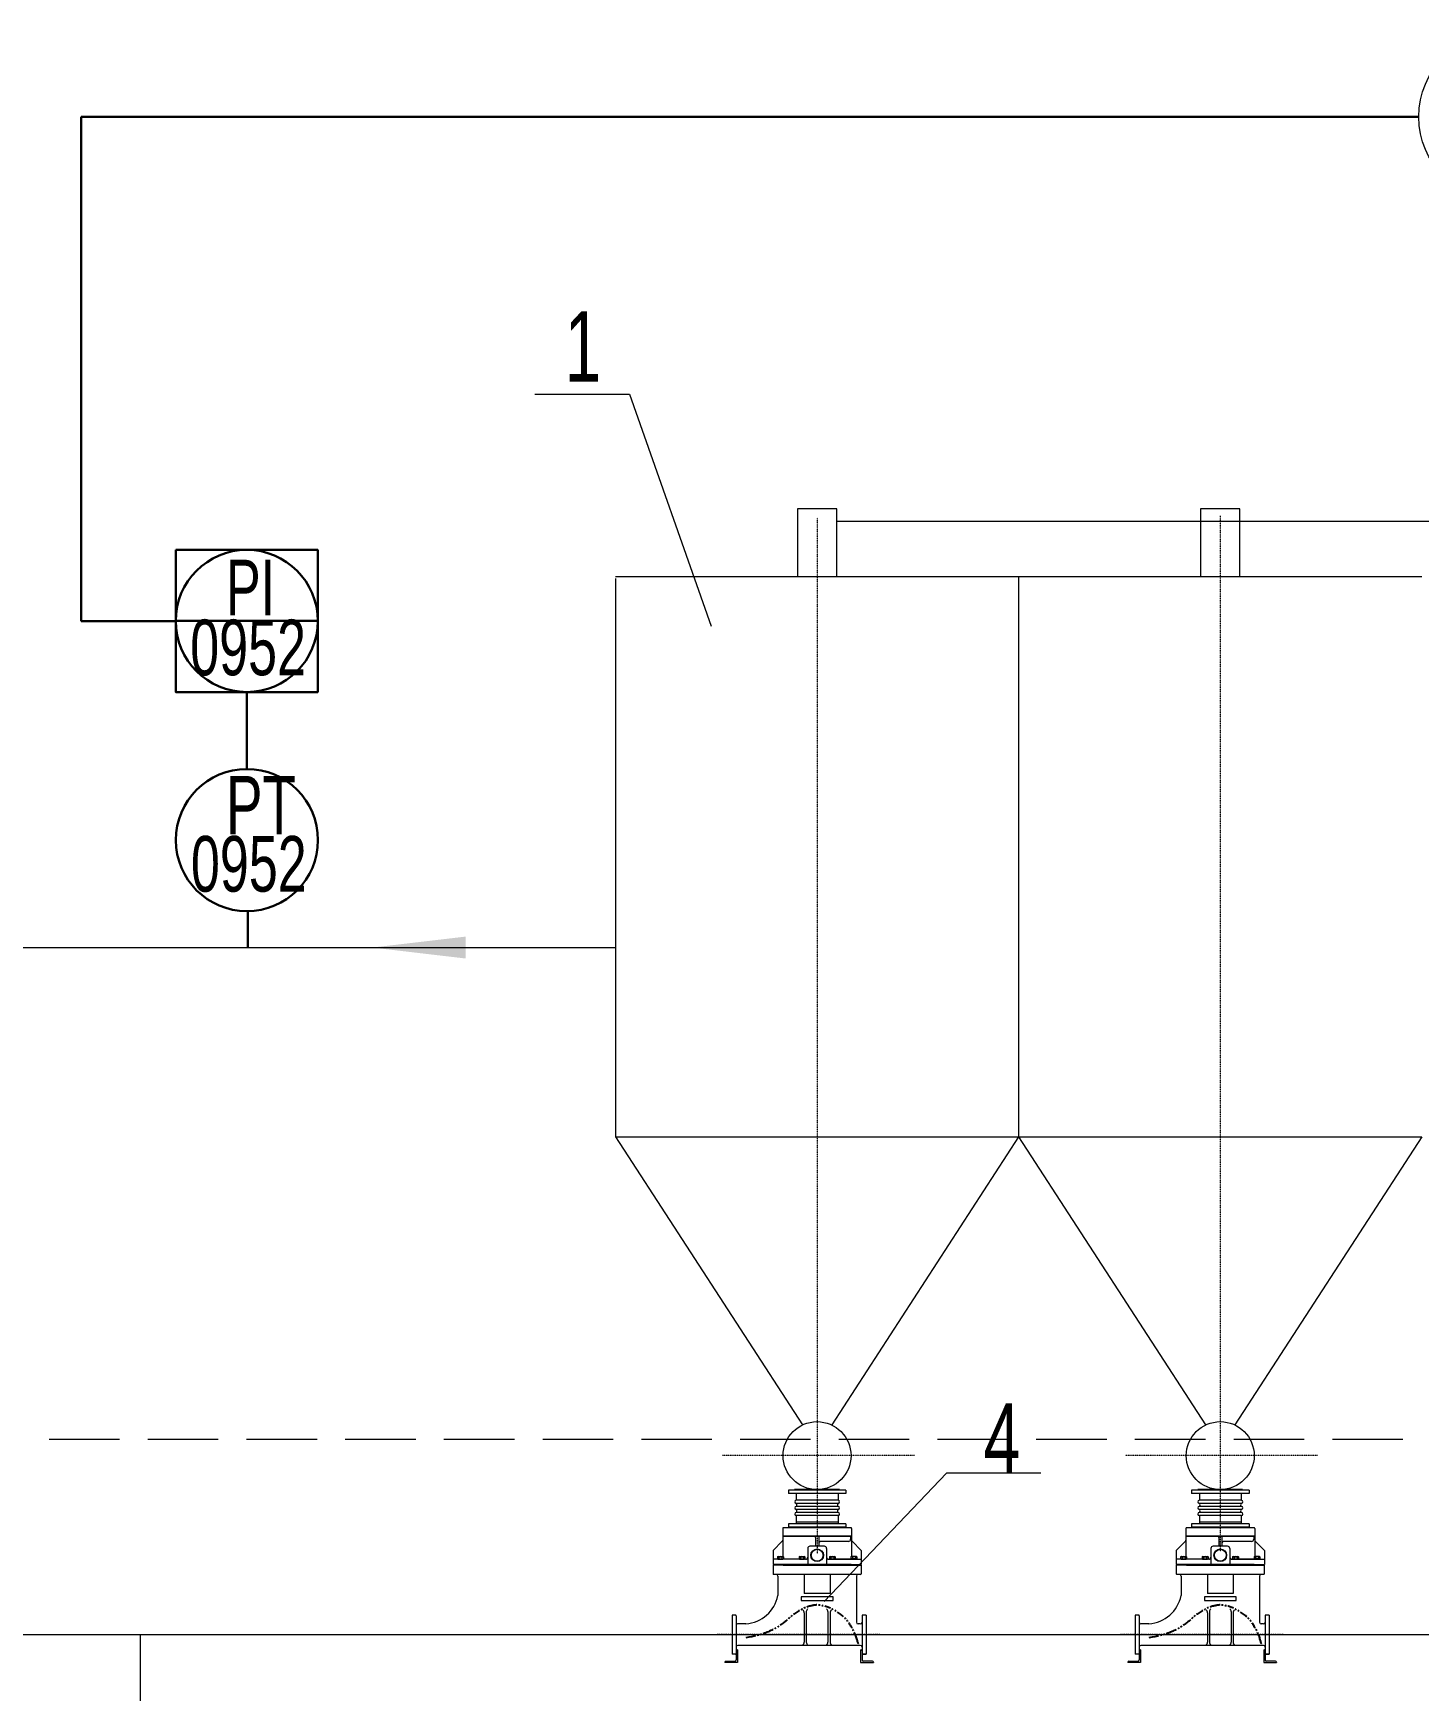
# Model space of a CAD drawing. Header units: millimetres. Extents: x -705761 to 1364679, y -410401 to 446404.
# Drawn here: x -517366 to -507540, y 94373 to 106123 of the extents above; entities that cross this region are included whole.
import ezdxf
from ezdxf.enums import TextEntityAlignment as Align

# ---------------------------------------------------------------- set-up
doc = ezdxf.new("R2010")
doc.units = ezdxf.units.MM
for name, pattern in [('DASH', [0.35, 0.25, -0.1]), ('DGN Style 4', [2.461354, 1.229908, -0.614954, 0.001537, -0.614954]), ('PHANTOM', [63.5, 31.75, -6.35, 6.35, -6.35, 6.35, -6.35]), ('点画线', [18, 12, -2, 2, -2])]:
    doc.linetypes.add(name, pattern=pattern)
for name, color, linetype, lineweight in [('P', 5, 'PHANTOM', 25), ('中心线层', 1, '点画线', 18), ('图框', 7, 'Continuous', 13), ('细实线', 3, 'Continuous', 30)]:
    doc.layers.add(name, color=color, linetype=linetype, lineweight=lineweight)
doc.styles.add('字250高fs', font='bsdi_xw.shx', dxfattribs={"width": 0.7, "height": 250, "bigfont": 'bsdi_hz.shx'})
doc.styles.add('首钢设计院H4', font='BSDI_XW.shx', dxfattribs={"width": 0.7, "height": 0.004, "bigfont": 'BSDI_HZ.shx'})

# ---------------------------------------------------------------- blocks, each defined once
blk = doc.blocks.new('CURVE')
at = {"layer": 'P'}
for points in [[(-6.69, 3.62), (-6.59, 3.73), (-6.43, 3.89)], [(-6.16, 4.14), (-6.03, 4.25), (-5.83, 4.42), (-5.61, 4.59), (-5.4, 4.75), (-5.17, 4.91), (-4.94, 5.06), (-4.73, 5.2)], [(-4.41, 5.4), (-4.24, 5.5), (-4.09, 5.59)], [(-3.76, 5.77), (-3.56, 5.89), (-3.43, 5.95)], [(-3.1, 6.12), (-2.88, 6.21), (-2.66, 6.31), (-2.45, 6.39), (-2.23, 6.47), (-2.02, 6.53), (-1.81, 6.59), (-1.78, 6.6)], [(-1.42, 6.69), (-1.41, 6.69), (-1.23, 6.73), (-1.06, 6.76), (-1.05, 6.77)], [(-0.68, 6.83), (-0.62, 6.84), (-0.5, 6.86), (-0.39, 6.88), (-0.31, 6.88)], [(0.07, 6.9), (0.09, 6.9), (0.19, 6.9), (0.29, 6.89), (0.39, 6.88), (0.5, 6.86), (0.62, 6.84), (0.76, 6.82), (0.9, 6.79), (1.06, 6.76), (1.23, 6.73), (1.41, 6.69), (1.61, 6.64), (1.81, 6.59), (2.02, 6.53), (2.23, 6.47), (2.4, 6.41)], [(2.75, 6.27), (2.88, 6.21), (3.09, 6.12)], [(3.43, 5.95), (3.56, 5.89), (3.77, 5.77)], [(4.1, 5.59), (4.24, 5.5), (4.48, 5.36), (4.71, 5.22), (4.94, 5.07), (5.16, 4.92), (5.37, 4.78), (5.53, 4.67)], [(5.83, 4.44), (5.92, 4.37), (6.08, 4.25), (6.13, 4.21)], [(6.41, 3.96), (6.45, 3.92), (6.57, 3.81), (6.69, 3.7), (6.69, 3.69)], [(-8.78, 0.19), (-8.68, 0.4), (-8.62, 0.53)], [(-8.46, 0.87), (-8.34, 1.1), (-8.29, 1.2)], [(-8.12, 1.54), (-8.11, 1.55), (-7.99, 1.76), (-7.87, 1.98), (-7.75, 2.19), (-7.62, 2.39), (-7.49, 2.59), (-7.4, 2.73)], [(-7.17, 3.04), (-7.07, 3.18), (-6.94, 3.34)], [(6.97, 3.44), (7.11, 3.32), (7.28, 3.17), (7.46, 3.02), (7.65, 2.87), (7.85, 2.71), (8.06, 2.56), (8.27, 2.41), (8.48, 2.26), (8.61, 2.17)], [(8.93, 1.96), (9.14, 1.84), (9.26, 1.76)], [(9.59, 1.57), (9.81, 1.45), (9.92, 1.39)], [(10.26, 1.21), (10.29, 1.2), (10.53, 1.07), (10.79, 0.94), (11.05, 0.81), (11.32, 0.69), (11.61, 0.56), (11.91, 0.44), (12.22, 0.32), (12.54, 0.2), (12.56, 0.2)], [(12.92, 0.08), (13.26, -0.02), (13.28, -0.02)], [(-9.68, -2.16), (-9.6, -2.04), (-9.53, -1.9), (-9.46, -1.74), (-9.4, -1.57), (-9.35, -1.38), (-9.29, -1.19), (-9.23, -0.98), (-9.16, -0.76), (-9.08, -0.53), (-8.99, -0.3), (-8.93, -0.15)], [(13.64, -0.12), (13.67, -0.13), (14.01, -0.21)], [(14.38, -0.3), (14.63, -0.36), (15.21, -0.49), (15.86, -0.62), (16.6, -0.77)]]:
    blk.add_lwpolyline(points, dxfattribs=at)

msp = doc.modelspace()

# ---------------------------------------------------------------- linework, layer by layer
at = {"color": 4, "lineweight": 30}
for p, q in [((-517026.32, 105529.16), (-507540.08, 105529.16)), ((-517026.32, 105529.16), (-517026.32, 101955.56)), ((-516355.22, 101955.56), (-517026.32, 101955.56)), ((-515347.67, 101956.32), (-516355.22, 101956.32)), ((-515850.68, 100906.63), (-515850.68, 101452.54)), ((-515844.62, 99640.93), (-515844.62, 99899.04))]:
    msp.add_line(p, q, dxfattribs=at)
at = {"lineweight": 15}
for p, q in [((-511668.32, 102663), (-491415.02, 102663)), ((-513236.81, 102271.2), (-510377.95, 102271.2)), ((-513236.81, 102257.88), (-513236.81, 98298.83)), ((-510377.95, 102271.2), (-507519.08, 102271.2)), ((-510377.95, 102271.2), (-510377.95, 98298.83)), ((-513236.81, 98298.83), (-511911.34, 96257.3)), ((-513236.81, 98298.83), (-510377.95, 98298.83)), ((-510377.95, 98298.83), (-511703.42, 96257.3)), ((-510377.95, 98298.83), (-509052.47, 96257.3)), ((-510377.95, 98298.83), (-507519.08, 98298.83)), ((-507519.08, 98298.83), (-508844.55, 96257.3)), ((-511602.79, 95796), (-512010.79, 95796)), ((-512010.79, 95796), (-512010.79, 95772)), ((-511602.79, 95772), (-512010.79, 95772)), ((-511648.38, 95799.6), (-511966.38, 95799.6)), ((-511966.38, 95799.6), (-511966.38, 95796)), ((-511955.27, 95772), (-511955.27, 95723.5)), ((-511658.3, 95772), (-511658.3, 95723.5)), ((-511648.38, 95799.6), (-511648.38, 95796)), ((-511602.79, 95796), (-511602.79, 95772)), ((-508743.92, 95796), (-509151.92, 95796)), ((-509151.92, 95796), (-509151.92, 95772)), ((-508743.92, 95772), (-509151.92, 95772)), ((-508789.51, 95799.6), (-509107.51, 95799.6)), ((-509107.51, 95799.6), (-509107.51, 95796)), ((-509096.4, 95772), (-509096.4, 95723.5)), ((-508799.44, 95772), (-508799.44, 95723.5)), ((-508789.51, 95799.6), (-508789.51, 95796)), ((-508743.92, 95796), (-508743.92, 95772)), ((-511658.3, 95723.5), (-511955.27, 95723.5)), ((-511658.3, 95701.9), (-511955.27, 95701.9)), ((-511658.3, 95680.3), (-511955.27, 95680.3)), ((-511658.3, 95658.7), (-511955.27, 95658.7)), ((-508799.44, 95723.5), (-509096.4, 95723.5)), ((-508799.44, 95701.9), (-509096.4, 95701.9)), ((-508799.44, 95680.3), (-509096.4, 95680.3)), ((-508799.44, 95658.7), (-509096.4, 95658.7)), ((-511566.76, 95528.4), (-512046.82, 95528.4)), ((-511602.79, 95556), (-512010.79, 95556)), ((-512010.79, 95556), (-512010.79, 95532)), ((-511602.79, 95532), (-512010.79, 95532)), ((-511658.3, 95637.1), (-511955.27, 95637.1)), ((-511955.27, 95615.5), (-511955.27, 95556)), ((-511658.3, 95615.5), (-511955.27, 95615.5)), ((-511658.3, 95567.5), (-511955.27, 95567.5)), ((-511658.3, 95615.5), (-511658.3, 95556)), ((-511602.79, 95556), (-511602.79, 95532)), ((-508707.89, 95528.4), (-509187.95, 95528.4)), ((-508743.92, 95556), (-509151.92, 95556)), ((-509151.92, 95556), (-509151.92, 95532)), ((-508743.92, 95532), (-509151.92, 95532)), ((-508799.44, 95637.1), (-509096.4, 95637.1)), ((-509096.4, 95615.5), (-509096.4, 95556)), ((-508799.44, 95615.5), (-509096.4, 95615.5)), ((-508799.44, 95567.5), (-509096.4, 95567.5)), ((-508799.44, 95615.5), (-508799.44, 95556)), ((-508743.92, 95556), (-508743.92, 95532)), ((-512053.97, 95432.81), (-512119.21, 95367.58)), ((-512050.63, 95524.59), (-512050.63, 95521.08)), ((-512050.63, 95524.59), (-512050.63, 95521.08)), ((-512050.63, 95521.08), (-512050.63, 95510.71)), ((-512050.63, 95510.71), (-512050.63, 95469.62)), ((-512050.63, 95477.53), (-512050.63, 95469.62)), ((-511562.95, 95469.62), (-512050.63, 95469.62)), ((-511562.95, 95467.8), (-512050.63, 95467.8)), ((-512050.63, 95467.8), (-512050.63, 95325.25)), ((-511818.22, 95460.18), (-511818.22, 95397.54)), ((-511795.36, 95460.18), (-511795.36, 95397.54)), ((-511584.58, 95431.6), (-511780.12, 95431.6)), ((-511569.34, 95467.8), (-511569.34, 95446.84)), ((-511562.95, 95524.59), (-511562.95, 95521.08)), ((-511562.95, 95524.59), (-511562.95, 95521.08)), ((-511562.95, 95521.08), (-511562.95, 95510.71)), ((-511562.95, 95510.71), (-511562.95, 95469.62)), ((-511562.95, 95467.8), (-511562.95, 95325.25)), ((-511559.6, 95432.81), (-511494.37, 95367.58)), ((-509195.11, 95432.81), (-509260.34, 95367.58)), ((-509191.76, 95524.59), (-509191.76, 95521.08)), ((-509191.76, 95524.59), (-509191.76, 95521.08)), ((-509191.76, 95521.08), (-509191.76, 95510.71)), ((-509191.76, 95510.71), (-509191.76, 95469.62)), ((-509191.76, 95477.53), (-509191.76, 95469.62)), ((-508704.08, 95469.62), (-509191.76, 95469.62)), ((-508704.08, 95467.8), (-509191.76, 95467.8)), ((-509191.76, 95467.8), (-509191.76, 95325.25)), ((-508959.35, 95460.18), (-508959.35, 95397.54)), ((-508936.49, 95460.18), (-508936.49, 95397.54)), ((-508725.72, 95431.6), (-508921.25, 95431.6)), ((-508710.48, 95467.8), (-508710.48, 95446.84)), ((-508704.08, 95524.59), (-508704.08, 95521.08)), ((-508704.08, 95524.59), (-508704.08, 95521.08)), ((-508704.08, 95521.08), (-508704.08, 95510.71)), ((-508704.08, 95510.71), (-508704.08, 95469.62)), ((-508704.08, 95467.8), (-508704.08, 95325.25)), ((-508700.73, 95432.81), (-508635.5, 95367.58)), ((-512119.21, 95367.58), (-512119.21, 95305.15)), ((-512119.21, 95305.15), (-512119.21, 95268)), ((-512119.21, 95305.15), (-512119.21, 95268)), ((-511888.7, 95305.15), (-512119.21, 95305.15)), ((-512119.21, 95290.86), (-512119.21, 95268)), ((-512085.32, 95325.25), (-512088.1, 95323.64)), ((-512088.1, 95323.64), (-512088.1, 95309.65)), ((-512088.1, 95323.64), (-512046.54, 95323.64)), ((-512088.1, 95309.65), (-512046.54, 95309.65)), ((-512085.32, 95325.25), (-512049.32, 95325.25)), ((-512085.32, 95309.65), (-512049.32, 95309.65)), ((-512085.32, 95305.15), (-512085.32, 95309.65)), ((-512085.32, 95305.15), (-512049.32, 95305.15)), ((-512077.71, 95323.64), (-512077.71, 95309.65)), ((-512068.43, 95309.65), (-512065.86, 95305.15)), ((-512067.32, 95309.65), (-512049.32, 95309.65)), ((-512056.93, 95323.64), (-512056.93, 95309.65)), ((-512049.32, 95325.25), (-512046.54, 95323.64)), ((-512049.32, 95309.65), (-512049.32, 95305.15)), ((-512046.54, 95323.64), (-512046.54, 95309.65)), ((-511932.7, 95325.25), (-511935.49, 95323.64)), ((-511935.49, 95323.64), (-511935.49, 95309.65)), ((-511935.49, 95323.64), (-511893.92, 95323.64)), ((-511935.49, 95309.65), (-511893.92, 95309.65)), ((-511932.7, 95325.25), (-511896.7, 95325.25)), ((-511932.7, 95309.65), (-511896.7, 95309.65)), ((-511932.7, 95305.15), (-511932.7, 95309.65)), ((-511932.7, 95305.15), (-511896.7, 95305.15)), ((-511925.09, 95323.64), (-511925.09, 95309.65)), ((-511915.81, 95309.65), (-511913.24, 95305.15)), ((-511914.7, 95309.65), (-511896.7, 95309.65)), ((-511904.31, 95323.64), (-511904.31, 95309.65)), ((-511896.7, 95325.25), (-511893.92, 95323.64)), ((-511896.7, 95309.65), (-511896.7, 95305.15)), ((-511893.92, 95323.64), (-511893.92, 95309.65)), ((-511873.46, 95382.3), (-511873.46, 95268)), ((-511755.35, 95397.54), (-511858.22, 95397.54)), ((-511740.11, 95382.3), (-511740.11, 95268)), ((-511565.96, 95305.15), (-511724.87, 95305.15)), ((-511724.87, 95305.15), (-511494.37, 95305.15)), ((-511716.87, 95325.25), (-511719.65, 95323.64)), ((-511719.65, 95323.64), (-511719.65, 95309.65)), ((-511719.65, 95323.64), (-511678.08, 95323.64)), ((-511719.65, 95309.65), (-511678.08, 95309.65)), ((-511716.87, 95325.25), (-511680.87, 95325.25)), ((-511716.87, 95309.65), (-511680.87, 95309.65)), ((-511716.87, 95305.15), (-511716.87, 95309.65)), ((-511716.87, 95305.15), (-511680.87, 95305.15)), ((-511709.26, 95323.64), (-511709.26, 95309.65)), ((-511699.97, 95309.65), (-511697.41, 95305.15)), ((-511698.87, 95309.65), (-511680.87, 95309.65)), ((-511688.48, 95323.64), (-511688.48, 95309.65)), ((-511680.87, 95325.25), (-511678.08, 95323.64)), ((-511680.87, 95309.65), (-511680.87, 95305.15)), ((-511678.08, 95323.64), (-511678.08, 95309.65)), ((-511564.25, 95325.25), (-511567.03, 95323.64)), ((-511565.96, 95324.26), (-511567.03, 95323.64)), ((-511567.03, 95323.64), (-511567.03, 95309.65)), ((-511567.03, 95323.64), (-511565.96, 95323.64)), ((-511525.47, 95323.64), (-511567.03, 95323.64)), ((-511567.03, 95323.64), (-511567.03, 95309.65)), ((-511567.03, 95309.65), (-511565.96, 95309.65)), ((-511525.47, 95309.65), (-511567.03, 95309.65)), ((-511528.25, 95325.25), (-511564.25, 95325.25)), ((-511546.25, 95309.65), (-511564.25, 95309.65)), ((-511564.25, 95309.65), (-511564.25, 95305.15)), ((-511528.25, 95309.65), (-511564.25, 95309.65)), ((-511528.25, 95305.15), (-511564.25, 95305.15)), ((-511556.64, 95323.64), (-511556.64, 95309.65)), ((-511545.14, 95309.65), (-511547.71, 95305.15)), ((-511535.86, 95323.64), (-511535.86, 95309.65)), ((-511528.25, 95325.25), (-511525.47, 95323.64)), ((-511528.25, 95305.15), (-511528.25, 95309.65)), ((-511525.47, 95323.64), (-511525.47, 95309.65)), ((-511494.37, 95367.58), (-511494.37, 95305.15)), ((-511494.37, 95305.15), (-511494.37, 95268)), ((-511494.37, 95305.15), (-511494.37, 95268)), ((-511494.37, 95290.86), (-511494.37, 95268)), ((-509260.34, 95367.58), (-509260.34, 95305.15)), ((-509260.34, 95305.15), (-509260.34, 95268)), ((-509260.34, 95305.15), (-509260.34, 95268)), ((-509029.84, 95305.15), (-509260.34, 95305.15)), ((-509260.34, 95290.86), (-509260.34, 95268)), ((-509226.46, 95325.25), (-509229.24, 95323.64)), ((-509229.24, 95323.64), (-509229.24, 95309.65)), ((-509229.24, 95323.64), (-509187.67, 95323.64)), ((-509229.24, 95309.65), (-509187.67, 95309.65)), ((-509226.46, 95325.25), (-509190.46, 95325.25)), ((-509226.46, 95309.65), (-509190.46, 95309.65)), ((-509226.46, 95305.15), (-509226.46, 95309.65)), ((-509226.46, 95305.15), (-509190.46, 95305.15)), ((-509218.85, 95323.64), (-509218.85, 95309.65)), ((-509209.56, 95309.65), (-509206.99, 95305.15)), ((-509208.46, 95309.65), (-509190.46, 95309.65)), ((-509198.06, 95323.64), (-509198.06, 95309.65)), ((-509190.46, 95325.25), (-509187.67, 95323.64)), ((-509190.46, 95309.65), (-509190.46, 95305.15)), ((-509187.67, 95323.64), (-509187.67, 95309.65)), ((-509073.84, 95325.25), (-509076.62, 95323.64)), ((-509076.62, 95323.64), (-509076.62, 95309.65)), ((-509076.62, 95323.64), (-509035.05, 95323.64)), ((-509076.62, 95309.65), (-509035.05, 95309.65)), ((-509073.84, 95325.25), (-509037.84, 95325.25)), ((-509073.84, 95309.65), (-509037.84, 95309.65)), ((-509073.84, 95305.15), (-509073.84, 95309.65)), ((-509073.84, 95305.15), (-509037.84, 95305.15)), ((-509066.23, 95323.64), (-509066.23, 95309.65)), ((-509056.95, 95309.65), (-509054.38, 95305.15)), ((-509055.84, 95309.65), (-509037.84, 95309.65)), ((-509045.45, 95323.64), (-509045.45, 95309.65)), ((-509037.84, 95325.25), (-509035.05, 95323.64)), ((-509037.84, 95309.65), (-509037.84, 95305.15)), ((-509035.05, 95323.64), (-509035.05, 95309.65)), ((-509014.6, 95382.3), (-509014.6, 95268)), ((-508896.49, 95397.54), (-508999.36, 95397.54)), ((-508881.25, 95382.3), (-508881.25, 95268)), ((-508707.1, 95305.15), (-508866.01, 95305.15)), ((-508866.01, 95305.15), (-508635.5, 95305.15)), ((-508858.01, 95325.25), (-508860.79, 95323.64)), ((-508860.79, 95323.64), (-508860.79, 95309.65)), ((-508860.79, 95323.64), (-508819.22, 95323.64)), ((-508860.79, 95309.65), (-508819.22, 95309.65)), ((-508858.01, 95325.25), (-508822.01, 95325.25)), ((-508858, 95309.65), (-508822.01, 95309.65)), ((-508858, 95305.15), (-508858, 95309.65)), ((-508858, 95305.15), (-508822.01, 95305.15)), ((-508850.4, 95323.64), (-508850.4, 95309.65)), ((-508841.11, 95309.65), (-508838.54, 95305.15)), ((-508840.01, 95309.65), (-508822.01, 95309.65)), ((-508829.61, 95323.64), (-508829.61, 95309.65)), ((-508822.01, 95325.25), (-508819.22, 95323.64)), ((-508822.01, 95309.65), (-508822.01, 95305.15)), ((-508819.22, 95323.64), (-508819.22, 95309.65)), ((-508705.39, 95325.25), (-508708.17, 95323.64)), ((-508707.1, 95324.26), (-508708.17, 95323.64)), ((-508708.17, 95323.64), (-508708.17, 95309.65)), ((-508708.17, 95323.64), (-508707.1, 95323.64)), ((-508666.6, 95323.64), (-508708.17, 95323.64)), ((-508708.17, 95323.64), (-508708.17, 95309.65)), ((-508708.17, 95309.65), (-508707.1, 95309.65)), ((-508666.6, 95309.65), (-508708.17, 95309.65)), ((-508669.39, 95325.25), (-508705.39, 95325.25)), ((-508687.39, 95309.65), (-508705.39, 95309.65)), ((-508705.39, 95309.65), (-508705.39, 95305.15)), ((-508669.39, 95309.65), (-508705.39, 95309.65)), ((-508669.39, 95305.15), (-508705.39, 95305.15)), ((-508697.78, 95323.64), (-508697.78, 95309.65)), ((-508686.28, 95309.65), (-508688.85, 95305.15)), ((-508676.99, 95323.64), (-508676.99, 95309.65)), ((-508669.39, 95325.25), (-508666.6, 95323.64)), ((-508669.39, 95305.15), (-508669.39, 95309.65)), ((-508666.6, 95323.64), (-508666.6, 95309.65)), ((-508635.5, 95367.58), (-508635.5, 95305.15)), ((-508635.5, 95305.15), (-508635.5, 95268)), ((-508635.5, 95305.15), (-508635.5, 95268)), ((-508635.5, 95290.86), (-508635.5, 95268)), ((-511565.96, 95268), (-512119.21, 95268)), ((-512118.79, 95264.4), (-512118.79, 95202)), ((-511494.79, 95264.4), (-512118.79, 95264.4)), ((-512097.16, 95198.4), (-512115.19, 95198.4)), ((-511498.39, 95198.4), (-512097.16, 95198.4)), ((-512085.16, 95186.4), (-512085.16, 95047.74)), ((-512047.61, 95268), (-511494.37, 95268)), ((-512047.61, 95264.4), (-511494.79, 95264.4)), ((-511897.98, 95198.4), (-511897.98, 95063.99)), ((-511715.59, 95198.4), (-511715.59, 95063.99)), ((-511528.41, 95186.4), (-511528.41, 94859.4)), ((-511494.79, 95264.4), (-511494.79, 95202)), ((-508707.1, 95268), (-509260.34, 95268)), ((-509259.92, 95264.4), (-509259.92, 95202)), ((-508635.92, 95264.4), (-509259.92, 95264.4)), ((-509238.3, 95198.4), (-509256.32, 95198.4)), ((-508639.52, 95198.4), (-509238.3, 95198.4)), ((-509226.3, 95186.4), (-509226.3, 95047.74)), ((-509188.74, 95268), (-508635.5, 95268)), ((-509188.74, 95264.4), (-508635.92, 95264.4)), ((-509039.12, 95198.4), (-509039.12, 95063.99)), ((-508856.73, 95198.4), (-508856.73, 95063.99)), ((-508669.55, 95186.4), (-508669.55, 94859.4)), ((-508635.92, 95264.4), (-508635.92, 95202)), ((-511715.59, 95063.99), (-511897.98, 95063.99)), ((-508856.73, 95063.99), (-509039.12, 95063.99)), ((-512385.18, 94909.21), (-512410.46, 94909.21)), ((-512410.46, 94909.21), (-512410.46, 94631.99)), ((-512381.58, 94905.61), (-512381.58, 94859.4)), ((-512381.58, 94859.4), (-512381.58, 94635.59)), ((-512312.54, 94847.39), (-512369.57, 94847.39)), ((-511897.98, 94926.06), (-511897.98, 94717.75)), ((-511883.59, 94934.91), (-511883.59, 94717.75)), ((-511729.98, 94934.91), (-511729.98, 94717.75)), ((-511715.59, 94926.06), (-511715.59, 94717.75)), ((-511500.79, 94847.39), (-511516.4, 94847.39)), ((-511488.78, 94905.61), (-511488.78, 94859.4)), ((-511488.78, 94859.4), (-511488.78, 94635.59)), ((-511460.29, 94909.21), (-511485.19, 94909.21)), ((-511460.29, 94909.21), (-511460.29, 94631.99)), ((-509526.31, 94909.21), (-509551.6, 94909.21)), ((-509551.6, 94909.21), (-509551.6, 94631.99)), ((-509522.72, 94905.61), (-509522.72, 94859.4)), ((-509522.72, 94859.4), (-509522.72, 94635.59)), ((-509453.68, 94847.39), (-509510.71, 94847.39)), ((-509039.12, 94926.06), (-509039.12, 94717.75)), ((-509024.73, 94934.91), (-509024.73, 94717.75)), ((-508871.11, 94934.91), (-508871.11, 94717.75)), ((-508856.73, 94926.06), (-508856.73, 94717.75)), ((-508641.93, 94847.39), (-508657.54, 94847.39)), ((-508629.92, 94905.61), (-508629.92, 94859.4)), ((-508629.92, 94859.4), (-508629.92, 94635.59)), ((-508601.42, 94909.21), (-508626.32, 94909.21)), ((-508601.42, 94909.21), (-508601.42, 94631.99)), ((-512385.18, 94631.99), (-512410.46, 94631.99)), ((-512381.58, 94657.19), (-512381.58, 94592.39)), ((-512371.98, 94663.19), (-512375.58, 94663.19)), ((-512371.98, 94663.19), (-512371.98, 94587.59)), ((-512371.98, 94587.59), (-512371.98, 94573.19)), ((-511500.79, 94694.99), (-512369.57, 94694.99)), ((-511498.38, 94663.19), (-511498.38, 94587.59)), ((-511498.38, 94663.19), (-511494.78, 94663.19)), ((-511498.38, 94663.19), (-511498.38, 94587.59)), ((-511498.38, 94663.19), (-511494.78, 94663.19)), ((-511498.38, 94587.59), (-511498.38, 94573.19)), ((-511488.78, 94657.19), (-511488.78, 94606.79)), ((-511488.78, 94657.19), (-511488.78, 94592.39)), ((-511460.29, 94631.99), (-511485.19, 94631.99)), ((-511485.19, 94631.99), (-511459.9, 94631.99)), ((-509526.31, 94631.99), (-509551.6, 94631.99)), ((-509522.72, 94657.19), (-509522.72, 94592.39)), ((-509513.12, 94663.19), (-509516.72, 94663.19)), ((-509513.12, 94663.19), (-509513.12, 94587.59)), ((-509513.12, 94587.59), (-509513.12, 94573.19)), ((-508641.93, 94694.99), (-509510.71, 94694.99)), ((-508639.52, 94663.19), (-508639.52, 94587.59)), ((-508639.52, 94663.19), (-508635.92, 94663.19)), ((-508639.52, 94663.19), (-508639.52, 94587.59)), ((-508639.52, 94663.19), (-508635.92, 94663.19)), ((-508639.52, 94587.59), (-508639.52, 94573.19)), ((-508629.92, 94657.19), (-508629.92, 94606.79)), ((-508629.92, 94657.19), (-508629.92, 94592.39)), ((-508601.42, 94631.99), (-508626.32, 94631.99)), ((-508626.32, 94631.99), (-508601.04, 94631.99)), ((-512461.98, 94576.79), (-512461.98, 94573.19)), ((-512447.58, 94573.19), (-512461.98, 94573.19)), ((-512455.98, 94582.79), (-512391.18, 94582.79)), ((-512371.98, 94573.19), (-512447.58, 94573.19)), ((-511498.38, 94573.19), (-511422.78, 94573.19)), ((-511414.38, 94582.79), (-511479.18, 94582.79)), ((-511422.78, 94573.19), (-511408.38, 94573.19)), ((-511408.38, 94576.79), (-511408.38, 94573.19)), ((-509603.12, 94576.79), (-509603.12, 94573.19)), ((-509588.72, 94573.19), (-509603.12, 94573.19)), ((-509597.12, 94582.79), (-509532.32, 94582.79)), ((-509513.12, 94573.19), (-509588.72, 94573.19)), ((-508639.52, 94573.19), (-508563.92, 94573.19)), ((-508555.52, 94582.79), (-508620.32, 94582.79)), ((-508563.92, 94573.19), (-508549.52, 94573.19)), ((-508549.52, 94576.79), (-508549.52, 94573.19))]:
    msp.add_line(p, q, dxfattribs=at)
at = {"color": 4, "lineweight": 15}
for p, q in [((-519100.87, 94771.19), (-496794.7, 94771.19)), ((-516607.79, 94771.19), (-516607.79, 85799.88))]:
    msp.add_line(p, q, dxfattribs=at)
at = {"lineweight": 15}
for points in [[(-511668.32, 102750.77), (-511946.43, 102750.77), (-511946.43, 102271.2), (-511668.32, 102271.2)], [(-508809.46, 102750.77), (-509087.57, 102750.77), (-509087.57, 102271.2), (-508809.46, 102271.2)]]:
    msp.add_lwpolyline(points, close=True, dxfattribs=at)
at = {"color": 4, "lineweight": 30}
msp.add_lwpolyline([(-516355.22, 102460.1), (-515347.67, 102460.1), (-515347.67, 101452.54), (-516355.22, 101452.54)], close=True, dxfattribs=at)
at = {"lineweight": 15}
for points in [[(-511694.19, 95038.69), (-511919.38, 95038.69), (-511919.38, 95013.88), (-511694.19, 95013.88), (-511694.19, 95038.69)], [(-508835.33, 95038.69), (-509060.51, 95038.69), (-509060.51, 95013.88), (-508835.33, 95013.88), (-508835.33, 95038.69)]]:
    msp.add_lwpolyline(points, dxfattribs=at)
at = {"color": 4, "lineweight": 30}
for centre in [(-515851.44, 101956.32), (-515850.68, 100402.85)]:
    msp.add_circle(centre, 503.78, dxfattribs=at)
at = {"lineweight": 15}
for centre, radius in [((-511807.38, 96040.26), 240.66), ((-508948.51, 96040.26), 240.66), ((-511806.79, 95333.99), 45), ((-511806.79, 95333.99), 42), ((-508947.92, 95333.99), 45), ((-508947.92, 95333.99), 42)]:
    msp.add_circle(centre, radius, dxfattribs=at)
for centre, radius, start, end in [((-511955.27, 95712.7), 10.8, 90, 270), ((-511955.27, 95669.5), 10.8, 90, 270), ((-511965.4, 95691.1), 14.81, 313.181418, 46.818582), ((-511965.4, 95647.9), 14.81, 313.181418, 46.818582), ((-511648.17, 95691.1), 14.81, 133.181418, 226.818582), ((-511648.17, 95647.9), 14.81, 133.181418, 226.818582), ((-511658.3, 95712.7), 10.8, 270, 90), ((-511658.3, 95669.5), 10.8, 270, 90), ((-509096.4, 95712.7), 10.8, 90, 270), ((-509096.4, 95669.5), 10.8, 90, 270), ((-509106.54, 95691.1), 14.81, 313.181418, 46.818582), ((-509106.54, 95647.9), 14.81, 313.181418, 46.818582), ((-508789.31, 95691.1), 14.81, 133.181418, 226.818582), ((-508789.31, 95647.9), 14.81, 133.181418, 226.818582), ((-508799.44, 95712.7), 10.8, 270, 90), ((-508799.44, 95669.5), 10.8, 270, 90), ((-512046.82, 95524.59), 3.81, 90, 180), ((-512046.82, 95524.59), 3.81, 90, 180), ((-511955.27, 95626.3), 10.8, 90, 270), ((-511658.3, 95626.3), 10.8, 270, 90), ((-511566.76, 95524.59), 3.81, 78.029879, 90), ((-511566.76, 95524.59), 3.81, 0, 90), ((-509187.95, 95524.59), 3.81, 90, 180), ((-509187.95, 95524.59), 3.81, 90, 180), ((-509096.4, 95626.3), 10.8, 90, 270), ((-508799.44, 95626.3), 10.8, 270, 90), ((-508707.89, 95524.59), 3.81, 78.029879, 90), ((-508707.89, 95524.59), 3.81, 0, 90), ((-512062.06, 95440.89), 11.43, 315, 0), ((-511825.84, 95460.18), 7.62, 0, 90), ((-511787.74, 95460.18), 7.62, 90, 180), ((-511780.12, 95416.36), 15.24, 90, 180), ((-511584.58, 95446.84), 15.24, 270, 0), ((-511551.52, 95440.89), 11.43, 180, 225), ((-509203.19, 95440.89), 11.43, 315, 0), ((-508966.97, 95460.18), 7.62, 0, 90), ((-508928.87, 95460.18), 7.62, 90, 180), ((-508921.25, 95416.36), 15.24, 90, 180), ((-508725.72, 95446.84), 15.24, 270, 0), ((-508692.65, 95440.89), 11.43, 180, 225), ((-512082.91, 95316.05), 9.2, 55.615753, 124.384247), ((-512067.32, 95290.85), 34.39, 72.412046, 107.587954), ((-512051.73, 95316.05), 9.2, 55.615753, 124.384247), ((-511930.29, 95316.05), 9.2, 55.615753, 124.384247), ((-511914.7, 95290.85), 34.39, 72.412046, 107.587954), ((-511899.11, 95316.05), 9.2, 55.615753, 124.384247), ((-511888.7, 95320.39), 15.24, 270, 0), ((-511858.22, 95382.3), 15.24, 90, 180), ((-511755.35, 95382.3), 15.24, 0, 90), ((-511724.87, 95320.39), 15.24, 180, 270), ((-511714.46, 95316.05), 9.2, 55.615753, 124.384247), ((-511698.87, 95290.85), 34.39, 72.412046, 107.587954), ((-511683.28, 95316.05), 9.2, 55.615753, 124.384247), ((-511561.84, 95316.05), 9.2, 55.615753, 124.384247), ((-511561.84, 95316.05), 9.2, 116.644883, 124.384247), ((-511546.25, 95290.85), 34.39, 72.412046, 107.587954), ((-511530.66, 95316.05), 9.2, 55.615753, 124.384247), ((-509224.05, 95316.05), 9.2, 55.615753, 124.384247), ((-509208.46, 95290.85), 34.39, 72.412046, 107.587954), ((-509192.87, 95316.05), 9.2, 55.615753, 124.384247), ((-509071.43, 95316.05), 9.2, 55.615753, 124.384247), ((-509055.84, 95290.85), 34.39, 72.412046, 107.587954), ((-509040.25, 95316.05), 9.2, 55.615753, 124.384247), ((-509029.84, 95320.39), 15.24, 270, 0), ((-508999.36, 95382.3), 15.24, 90, 180), ((-508896.49, 95382.3), 15.24, 0, 90), ((-508866.01, 95320.39), 15.24, 180, 270), ((-508855.59, 95316.05), 9.2, 55.615753, 124.384247), ((-508840.01, 95290.85), 34.39, 72.412046, 107.587954), ((-508824.42, 95316.05), 9.2, 55.615753, 124.384247), ((-508702.98, 95316.05), 9.2, 55.615753, 124.384247), ((-508702.98, 95316.05), 9.2, 116.644883, 124.384247), ((-508687.39, 95290.85), 34.39, 72.412046, 107.587954), ((-508671.8, 95316.05), 9.2, 55.615753, 124.384247), ((-512115.19, 95202), 3.6, 180, 270), ((-512097.16, 95186.4), 12, 0, 90), ((-511516.41, 95186.4), 12, 90, 180), ((-511498.39, 95202), 3.6, 270, 0), ((-509256.32, 95202), 3.6, 180, 270), ((-509238.3, 95186.4), 12, 0, 90), ((-508657.55, 95186.4), 12, 90, 180), ((-508639.52, 95202), 3.6, 270, 0), ((-512329.97, 95096.39), 249.6, 274.005213, 348.762536), ((-511921.97, 94926.06), 23.99, 0, 52.551259), ((-511859.61, 94934.91), 23.99, 127.448741, 180), ((-511753.96, 94934.91), 23.99, 0, 52.551259), ((-511691.6, 94926.06), 23.99, 127.448741, 180), ((-509471.11, 95096.39), 249.6, 274.005213, 348.762536), ((-509063.11, 94926.06), 23.99, 0, 52.551259), ((-509000.74, 94934.91), 23.99, 127.448741, 180), ((-508895.1, 94934.91), 23.99, 0, 52.551259), ((-508832.74, 94926.06), 23.99, 127.448741, 180), ((-512385.18, 94905.61), 3.6, 0, 90), ((-512369.57, 94859.4), 12.01, 180, 270), ((-511516.4, 94859.4), 12.01, 180, 270), ((-511500.79, 94859.4), 12.01, 270, 0), ((-511485.19, 94905.61), 3.6, 90, 180), ((-509526.31, 94905.61), 3.6, 0, 90), ((-509510.71, 94859.4), 12.01, 180, 270), ((-508657.54, 94859.4), 12.01, 180, 270), ((-508641.93, 94859.4), 12.01, 270, 0), ((-508626.32, 94905.61), 3.6, 90, 180), ((-511921.97, 94717.75), 23.99, 307.448741, 0), ((-511859.61, 94717.75), 23.99, 180, 232.551259), ((-511753.96, 94717.75), 23.99, 307.448741, 0), ((-511691.6, 94717.75), 23.99, 180, 232.551259), ((-509063.11, 94717.75), 23.99, 307.448741, 0), ((-509000.74, 94717.75), 23.99, 180, 232.551259), ((-508895.1, 94717.75), 23.99, 307.448741, 0), ((-508832.74, 94717.75), 23.99, 180, 232.551259), ((-512391.18, 94592.39), 9.6, 270, 0), ((-512385.18, 94635.59), 3.6, 270, 0), ((-512369.57, 94682.99), 12.01, 90, 180), ((-512375.58, 94657.19), 6, 90, 180), ((-511500.79, 94682.99), 12.01, 0, 90), ((-511494.78, 94657.19), 6, 0, 90), ((-511494.78, 94657.19), 6, 0, 90), ((-511485.19, 94635.59), 3.6, 180, 270), ((-511485.19, 94635.59), 3.6, 180, 270), ((-511479.18, 94592.39), 9.6, 180, 270), ((-509532.32, 94592.39), 9.6, 270, 0), ((-509526.31, 94635.59), 3.6, 270, 0), ((-509510.71, 94682.99), 12.01, 90, 180), ((-509516.72, 94657.19), 6, 90, 180), ((-508641.93, 94682.99), 12.01, 0, 90), ((-508635.92, 94657.19), 6, 0, 90), ((-508635.92, 94657.19), 6, 0, 90), ((-508626.32, 94635.59), 3.6, 180, 270), ((-508626.32, 94635.59), 3.6, 180, 270), ((-508620.32, 94592.39), 9.6, 180, 270), ((-512455.98, 94576.79), 6, 90, 180), ((-511414.38, 94576.79), 6, 0, 90), ((-509597.12, 94576.79), 6, 90, 180), ((-508555.52, 94576.79), 6, 0, 90)]:
    msp.add_arc(centre, radius, start, end, dxfattribs=at)
at = {"layer": '中心线层', "color": 1, "linetype": 'DGN Style 4', "lineweight": 15, "ltscale": 0.05}
for p, q in [((-508948.51, 102700.63), (-508948.51, 95360.1)), ((-511807.38, 102687.31), (-511807.38, 95346.78)), ((-511117.41, 96040.26), (-512478.77, 96040.26)), ((-508258.55, 96040.26), (-509619.91, 96040.26)), ((-511359.03, 94771.19), (-512517.26, 94771.19)), ((-508500.17, 94771.19), (-509658.4, 94771.19))]:
    msp.add_line(p, q, dxfattribs=at)
at = {"layer": '图框', "linetype": 'DASH', "lineweight": 15, "ltscale": 2000}
msp.add_lwpolyline([(-520753.17, 96156.24), (-496459.17, 96156.24), (-496459.17, 94136.24), (-520753.17, 94136.24)], close=True, dxfattribs=at)
at = {"layer": '细实线', "color": 7, "lineweight": 15}
for p, q in [((-513808.06, 103563.42), (-513138.38, 103563.42)), ((-513138.38, 103563.42), (-512559.02, 101920.37)), ((-524862.26, 99640.93), (-513236.81, 99640.93)), ((-511756.29, 95005.88), (-510890.41, 95915.85)), ((-510220.73, 95915.85), (-510890.41, 95915.85))]:
    msp.add_line(p, q, dxfattribs=at)
msp.add_circle((-506946.87, 105529.34), 593.22, dxfattribs=at)
msp.add_solid([(-514298.23, 99563.48), (-514298.23, 99719.07), (-514964.13, 99641.62), (-514964.13, 99640.93)], dxfattribs=at)
msp.add_solid([(-514298.23, 99563.48), (-514298.23, 99719.07), (-514964.13, 99641.62), (-514964.13, 99640.93)], dxfattribs=at)

# ---------------------------------------------------------------- block references
at = {"lineweight": 15, "xscale": -30.47999999998137, "yscale": 30.47999999998137, "zscale": 30.47999999998137}
for p in [(-511806.79, 94771.19), (-508947.92, 94771.19)]:
    msp.add_blockref('CURVE', p, dxfattribs=at)

# ---------------------------------------------------------------- texts
at = {"color": 4, "lineweight": 30, "style": '字250高fs', "width": 0.7}
for s, height, p in [('PI', 394.319, (-515998.95, 101996.13)), ('0952', 394.319, (-516252.57, 101571.29)), ('PT', 415.072, (-515998.95, 100442.66)), ('0952', 394.319, (-516247.44, 100037.56))]:
    msp.add_text(s, height=height, dxfattribs=at).set_placement(p)
at = {"layer": '细实线', "color": 7, "lineweight": 15, "style": '首钢设计院H4', "width": 0.7}
for s, p in [('1', (-513468.27, 103901.91)), ('4', (-510496.33, 96161.15))]:
    msp.add_text(s, height=500, dxfattribs=at).set_placement(p, align=Align.MIDDLE_CENTER)

doc.saveas('drawing.dxf')
